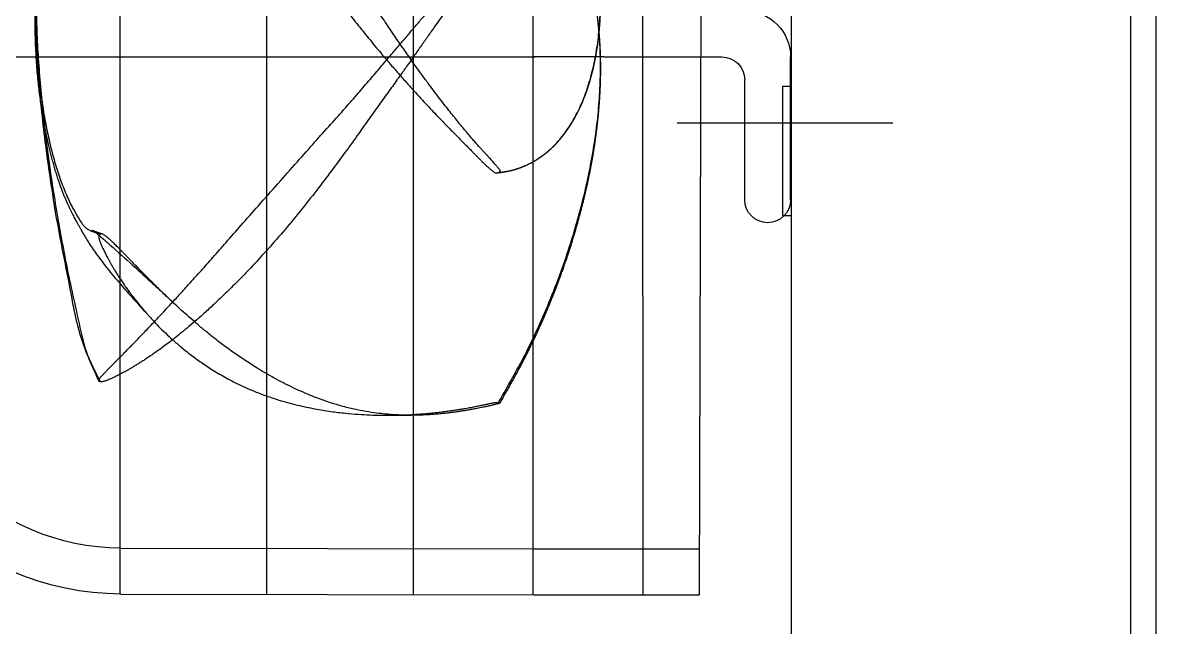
# Model space of a CAD drawing. Header units: millimetres. Extents: x 8981 to 59433, y 5244 to 14154.
# Drawn here: x 10586.3 to 10850.1, y 11207 to 11347.6 of the extents above; entities that cross this region are included whole.
import ezdxf

# ---------------------------------------------------------------- set-up
doc = ezdxf.new("R2010")
doc.units = ezdxf.units.MM
doc.linetypes.add('CENTERX2', pattern=[101.60000000000001, 63.5, -12.7, 12.7, -12.7])
doc.linetypes.add('DASHED', pattern=[19.049999999999997, 12.7, -6.35])
doc.layers.add('1实线层', color=7, linetype='Continuous', lineweight=30)
for name, color, linetype in [('1轮廓实线层', 7, 'Continuous'), ('2虚线层', 6, 'DASHED'), ('3中心线层', 1, 'CENTERX2'), ('6细线层', 4, 'Continuous')]:
    doc.layers.add(name, color=color, linetype=linetype)

# ---------------------------------------------------------------- blocks, each defined once
blk = doc.blocks.new('G$C3F6FD845')
at = {"layer": '1轮廓实线层'}
for p, q in [((-260, -10), (-260, -1090)), ((-262, -535), (-262, -565)), ((-260, -535), (-262, -535)), ((-262, -565), (-260, -565))]:
    blk.add_line(p, q, dxfattribs=at)
blk = doc.blocks.new('G$CE91B29D6')
at = {"layer": '3中心线层'}
blk.add_line((5.858809949767419, -152), (-44.29708689915878, -152), dxfattribs=at)
at = {"layer": '6细线层'}
for p, q in [((0.6885613155745887, -261.7234879888128), (-0.6823628480351545, 259.3674384866608)), ((13.80788039315576, -261.7234879888128), (13.95449735123748, 259.3674384866608)), ((67.24030902322465, -261.6804127470823), (67.31362654727036, 259.3674384866608)), ((101.3815373907992, -261.6280124246841), (101.3815373907992, 259.3674384866608)), ((135.5347477411115, -261.5752628272166), (135.5347477411115, 259.3674384866608)), ((39.39882621534252, -261.7231441526674), (39.39882621534252, -114.4315851496067)), ((-20.50810062799519, -169.8785343908239), (-20.50810062799519, -136.6553800890688)), ((22.95073857616717, -136.6553800890688), (-4.49878327649003, -136.6553800890688)), ((22.95073857616717, -136.6553800890688), (39.39882621534252, -136.6553522505565)), ((188.8165867206835, -136.6458721400704), (38.96005592767233, -136.6553800891852)), ((-9.835222394279299, -169.8785336524015), (-9.835222394279299, -141.9918192066252)), ((47.74919990629041, -163.6233142339624), (47.47036063477481, -163.5455344319344)), ((73.48421085339123, -220.0029863553355), (67.7645602775001, -220.0029863553355)), ((39.17480114094997, -251.0505971835228), (0.6604822929211878, -251.0505971835228)), ((135.3107226667189, -250.9030467428965), (39.17480114094997, -251.0505971835228)), ((39.17480114094997, -261.7234879888128), (0.6885613155745887, -261.7234879888128)), ((135.3288898606979, -261.5759096649708), (39.17480114094997, -261.7234879888128))]:
    blk.add_line(p, q, dxfattribs=at)
for centre, radius, start, end in [((-9.835222394279299, -136.6553800890688), 10.67287823444707, 90, 180), ((-4.49878327649003, -141.9918192066252), 5.336439117406222, 90, 180), ((-15.17166151113724, -169.8785344532225), 5.336439117253125, 180, 0), ((135.0978700489932, -197.2193058662815), 53.68416721930296, 270.229079471552, 359.6591882965461), ((135.0708102871859, -197.1541899279691), 64.4222366806282, 270.2295311472289, 359.6580088677838)]:
    blk.add_arc(centre, radius, start, end, dxfattribs=at)
for points in [[(38.59438612211579, -160.5509996005567), (38.51323431816036, -160.5002997478005), (38.43377407912249, -160.4502156273229), (38.35226049732501, -160.3983609864954), (38.26717723246747, -160.3437084541656), (38.17856493678028, -160.2862064565998), (38.08723163597369, -160.2263070982881), (37.99381373070264, -160.1643680708949), (37.89854581832969, -160.1004929144401), (37.80163286153311, -160.0347705635941), (37.70329062260771, -159.967302470468), (37.60374088019216, -159.8982000536053), (37.50320859432304, -159.8275833107764), (37.40192014530385, -159.7555800483096), (37.30010219097221, -159.6823254539631), (37.1979526317873, -159.6079411462415), (37.09550718676383, -159.5324352385942), (36.99274687461639, -159.4557759155286), (36.88965451896274, -159.3779318907764), (36.78621439535254, -159.2988721877337), (36.6824119369694, -159.2185659515671), (36.57823367875153, -159.1369824246503), (36.47366939384574, -159.0540925236419), (36.36871135227466, -158.9698683193419), (36.26335271068001, -158.884281848208), (36.15758740428919, -158.7973050299333), (36.05141006682152, -158.7089096130803), (35.94481596995229, -158.6190671277), (35.83780097767794, -158.5277488465654), (35.73036150813186, -158.4349257512949), (35.62249453730965, -158.3405685379403), (35.51419715110296, -158.244647213025), (35.40546043768609, -158.1471255682409), (35.29626646723682, -158.0479581534164), (35.18661588795567, -157.9471151722828), (35.0765095194065, -157.8445662010927), (35.02128566607917, -157.7926422375022), (34.96594809826547, -157.740279926802), (34.91049715217287, -157.6874754558085), (34.85491098083639, -157.6342036329443), (34.79912393625909, -157.5803962850478), (34.74306480392897, -157.5259781155037), (34.6866638939091, -157.4708734289743), (34.62985118750566, -157.4150042982074), (34.57255781062031, -157.3582919494947), (34.51471560534173, -157.3006563038798), (34.45625617999667, -157.2420149669051), (34.39711239740336, -157.1822846458526), (34.3372179436692, -157.1213806528831), (34.27650686718607, -157.0592163655674), (34.21491384685123, -156.9957034027902), (34.15237304840321, -156.9307503411546), (34.08880096945995, -156.8642445532605), (34.02410230219448, -156.7960575732868), (33.95818261236036, -156.7260579485446), (33.89094865966672, -156.6541113842977), (33.82230865016663, -156.5800808167551), (33.75223573941821, -156.5038955338532), (33.68085834749127, -156.4256534063024), (33.60832651510918, -156.3454796591541), (33.53478904806161, -156.2635024704505), (33.46039350882256, -156.1798531893874), (33.38528615135783, -156.0946664843941), (33.30961186524564, -156.0080804734025), (33.2335141244539, -155.9202368364204), (33.15713494077409, -155.8312809111085), (33.08060921814376, -155.7413551500067), (33.00399692628616, -155.6505181510001), (32.92730589389885, -155.5587681737961), (32.85054288797164, -155.466102315695), (32.77371468946421, -155.3725177744636), (32.69682809610003, -155.2780118501978), (32.61988991770977, -155.1825819462538), (32.5429069771626, -155.0862255712273), (32.46588610570961, -154.988940338837), (32.38883414391512, -154.8907239692053), (32.31175794072533, -154.7915742887417), (32.2346643469491, -154.6914892309578), (32.15756021712059, -154.5904668354196), (32.08045240391129, -154.4885052479804), (32.00334775813008, -154.3856027196161), (31.92625312406653, -154.2817576056113), (31.84917533855969, -154.1769683642779), (31.77212122541005, -154.0712335550925), (31.69509759444827, -153.9645518374164), (31.61811123874122, -153.8569219682831), (31.54116892714137, -153.7483428003034), (31.46427740894342, -153.6388132789871), (31.38744340084577, -153.5283324411139), (31.31067358043128, -153.4168993917992), (31.23397414099509, -153.3045123661868), (31.157351849527, -153.1911698296899), (31.08081380084241, -153.0768707251409), (31.00436704691583, -152.9616140326252), (30.92801859408701, -152.8453987734392), (30.85177540585482, -152.7282240118366), (30.77564440846527, -152.6100888591027), (30.69963248718614, -152.4909924759995), (30.62374649375761, -152.3709340761416), (30.54799324080432, -152.2499129290227), (30.47237951114857, -152.1279283635085), (30.3969120550164, -152.0049797699321), (30.32159759190017, -151.881066604401), (30.24644281148994, -151.7561883910093), (30.17145437553609, -151.6303447246319), (30.09663892064327, -151.5035352739505), (30.02200305547649, -151.3757597842487), (29.94755336355502, -151.2470180798555), (29.87329640418375, -151.1173100667074), (29.79923871338451, -150.9866357343271), (29.7253868011021, -150.8549951593159), (29.6517471558609, -150.7223885061685), (29.5783262419709, -150.5888160301838), (29.50513050232166, -150.4542780792108), (29.43216635372573, -150.3187750960933), (29.35944019250655, -150.1823076199507), (29.28695839077318, -150.0448762885062), (29.2147272973516, -149.9064818430925), (29.14275356002236, -149.7671259271447), (29.07104408361101, -149.6268114052946), (28.99960566211575, -149.4855412200559), (28.92844504669392, -149.3433184374589), (28.85756895218128, -149.2001462453045), (28.78698416605675, -149.0560281960061), (28.71669527601534, -148.910963491071), (28.64670059729451, -148.7649382144446), (28.57699786584908, -148.6179366672877), (28.50758498340929, -148.4699428948807), (28.43846002679402, -148.3209406868555), (28.36962124697948, -148.1709135768469), (28.30106707282448, -148.0198448429583), (28.23279611200178, -147.867717508343), (28.16480715472335, -147.714514341671), (28.09709917746568, -147.5602178586414), (28.02967134483242, -147.4048103227979), (27.96252301141703, -147.2482737478567), (27.89565372739071, -147.0905898991041), (27.82906323943371, -146.9317402964225), (27.76275149725461, -146.7717062174343), (27.696718652659, -146.6104686999461), (27.63096506513739, -146.4480085466057), (27.56549130559051, -146.2843063286273), (27.50029816005463, -146.1193423910299), (27.43538662504488, -145.9530968629988), (27.37075721837664, -145.7855484103784), (27.30640972677702, -145.6166734875878), (27.24234412137503, -145.4464481410105), (27.17856061916882, -145.2748481385643), (27.11505968768233, -145.1018489621347), (27.05184204775924, -144.9274258018704), (26.98890867635691, -144.7515535480343), (26.9262608084091, -144.5742067856481), (26.86389993961984, -144.3953597885557), (26.80182783205146, -144.2149865136016), (26.74004651784981, -144.0330605964409), (26.67855829831296, -143.8495553476969), (26.61736575506711, -143.6644437491195), (26.55647174820388, -143.4776984513737), (26.49587942559356, -143.2892917717109), (26.43559222102249, -143.0991956939688), (26.3756138653689, -142.907381867175), (26.31594838660294, -142.7138216071762), (26.25660011537457, -142.5184858980356), (26.19757368967021, -142.3213453945937), (26.13887405853802, -142.1223704261938), (26.08050648767585, -141.9215310022701), (26.02247658085162, -141.7187967301579), (25.96479151576841, -141.5141389099881), (25.90746027968908, -141.307531918399), (25.85049226965839, -141.0989501489094), (25.79389722265387, -140.8883678230923), (25.73768523421222, -140.6757589929039), (25.68186675470406, -140.461097542895), (25.62644428193653, -140.2443243640009), (25.57132493604058, -140.0249935438624), (25.51636032100851, -139.8024006524356), (25.46141061831349, -139.5758254651446), (25.40634609658355, -139.3445360675687), (25.35104762569154, -139.1077887261054), (25.29541054453784, -138.8648421303369), (25.23945224277759, -138.6154401693493), (25.18332803800786, -138.3599357501371), (25.12719678312624, -138.0987266449956), (25.07121187999928, -137.8322186795995), (25.01552087340588, -137.5608258678112), (24.96026507478291, -137.2849705168046), (24.90557852938855, -137.0050821201876), (24.85158627100373, -136.7215931464452), (24.79840579994107, -136.4349430428119), (24.74614728048527, -136.1455795078073), (24.69491135507906, -135.8539468183881), (24.64475079432214, -135.5602571426425), (24.59567806303585, -135.2645017023897), (24.54770444139922, -134.9666633469751), (24.50084153927946, -134.6667250614846), (24.45510130181992, -134.3646699825767), (24.41049600385213, -134.0604814052349), (24.36703825175846, -133.7541427811375), (24.32474097602153, -133.4456377106253), (24.28361742936158, -133.1349499259377), (24.24368117928589, -132.822063268628), (24.20494610063815, -132.5069616521941), (24.16742671646261, -132.1896299289074), (24.1311387093001, -131.8700560292928), (24.09609811652535, -131.548228459782), (24.06232119716788, -131.2241357524181), (24.02982442911798, -130.8977664988488), (23.99862451844001, -130.5691093767527), (23.96873839657837, -130.238153173239), (23.94018322222018, -129.9048868023092), (23.91297638315791, -129.5692993164994), (23.88713549163276, -129.2313799122348), (23.86267838433469, -128.8911179275019), (23.83962312053973, -128.5485028309049), (23.81798797745341, -128.2035242028069), (23.79779144927943, -127.8561717057601), (23.77905224349433, -127.5064350516768), (23.76178917933339, -127.1543046131264), (23.74602101083929, -126.7997718421975), (23.73176667925054, -126.4428284841124), (23.71904536701823, -126.0834665999282), (23.7078764912867, -125.7216786048375), (23.69827970296228, -125.3574573080987), (23.69027488112533, -124.9907959483098), (23.68388212464833, -124.6216882285662), (23.67912174753928, -124.2501283524325), (23.67601426869714, -123.8761110597989), (23.67458040446127, -123.4996316626202), (23.67484105743551, -123.1206860817038), (23.67681730158711, -122.7392708886182), (23.68053037479604, -122.3553833509795), (23.68600161738777, -121.9690199979814), (23.6932523864516, -121.5801700945012), (23.70230428587729, -121.1888205393916), (23.71317924738014, -120.7949583590962), (23.72589953050101, -120.398570691701), (23.74048772819424, -119.9996447815793), (23.75696676962161, -119.5981679856777), (23.77535991456443, -119.1941277887672), (23.79569075062955, -118.7875118295196), (23.81798318486744, -118.3783079338027), (23.84226142514581, -117.9665041550761), (23.86854996524835, -117.5520888235187), (23.89687355414117, -117.1350506048184), (23.92725710097784, -116.7153791425517), (23.95972581107253, -116.2930556463543), (23.99433430835688, -115.867707090918), (24.03117009990001, -115.4386653451947), (24.07033409729684, -115.0052504164632), (24.11194020316088, -114.5667789442232), (24.15611551322127, -114.1225647458341), (24.20300055753523, -113.6719193928875), (24.25274955473924, -113.214152844972), (24.30553018666888, -112.7485785302706), (24.36147970046932, -112.2748798753601), (24.42066232759589, -111.7933817531448), (24.48312821231866, -111.3044786794344), (24.54892061363989, -110.80856277165), (24.61807888180101, -110.3059864073293), (24.69063658073628, -109.7970911429729), (24.76662057072008, -109.2822194257751), (24.84605105120772, -108.761714048218), (24.92894160926426, -108.2359177721664), (25.01529922328973, -107.7051731850952), (25.10512421831572, -107.1698228236055), (25.19841013189489, -106.6302095553838), (25.29514348965222, -106.086677179439), (25.39530348118478, -105.5395711929305), (25.49890658997083, -104.9890234592604), (25.60601256873542, -104.4350178309251), (25.71666057959283, -103.8776822622167), (25.83089082960123, -103.3171494147973), (25.94874480266208, -102.753556511132), (26.07026545230383, -102.1870452819858), (26.19549733579242, -101.6177620271919), (26.32448665976608, -101.0458578558173), (26.45728122994387, -100.471489199088), (26.59393024623478, -99.89481869409792), (26.73448380354876, -99.31601179158315), (26.87900007322514, -98.73511440656148), (27.02755138270641, -98.15203927678522), (27.18021413862789, -97.56669205089565), (27.33706855766559, -96.9789765693713), (27.49819913312876, -96.38879406056367), (27.66369496651077, -95.79604277689941), (27.83364989601159, -95.2006181627512), (28.00816236149603, -94.60241362429224), (28.18733492206866, -94.00132198235951), (28.37127227608198, -93.39724116772413), (28.56006397485817, -92.79012706386857), (28.75378656845623, -92.17998335137963), (28.95251712195659, -91.5668185063405), (29.15633464038456, -90.95064235350583), (29.36532111179167, -90.33146383904386), (29.57956246465528, -89.70928902132437), (29.79914277598346, -89.08413807780016), (30.02414692651564, -88.45603680727072), (30.25471961956555, -87.8248561254004), (30.4910155468815, -87.1904402517248), (30.73319385472769, -86.55259189824574), (30.98141823794776, -85.91111253760755), (31.23585625451142, -85.2658117871033), (31.4966793925696, -84.61650710285176), (31.76406280595893, -83.96302425430622), (32.03818512514317, -83.30519758083392), (32.31922724742526, -82.64287260710262), (32.60736522816205, -81.97592210629955), (32.90269526738757, -81.30442115676124), (33.20525698822075, -80.6285840437049), (33.51508569151247, -79.94862850068603), (33.83221401080573, -79.26477069885004), (34.15667215541089, -78.57722469430882), (34.48848864242518, -77.8862008912256), (34.82769063294018, -77.19190543191507), (35.17430386219257, -76.49454042012803), (35.52834758341396, -75.79430520406459), (35.88982899665916, -75.09138999506831), (36.25875276506031, -74.38597701268736), (36.63512184090996, -73.67824350076262), (37.01893779721195, -72.96836124977563), (37.41020120486701, -72.25649600545876), (37.8089122315132, -71.54280648764689), (38.2150701702767, -70.82744418887887), (38.62863748792643, -70.1105619041482), (39.04950211934829, -69.39234920183662), (39.47753737021321, -68.6729991271859), (39.91264788612807, -67.95263955090195), (40.35472290303642, -67.23141499829944), (40.80363786213184, -66.50948416092433), (41.25925842851484, -65.78701340395492), (41.72149514027024, -65.06413767475169), (42.19044641397977, -64.34093666460831), (42.6662562824049, -63.61749815230723), (43.14907618325287, -62.89390003285371), (43.63906300339931, -62.17021388444118), (44.13637765210206, -61.44650739245117), (44.64118374131704, -60.7228461347986), (45.1535484901824, -59.9993357002968), (45.67291989728892, -59.27593707770575), (46.19853829305703, -58.55227162048686), (46.72962960686618, -57.82793352997396), (47.26540276493961, -57.10250234149862), (47.80505085449749, -56.37554221460596), (48.28864185597831, -55.72594211460091)], [(38.61067401889795, -160.5597787917359), (36.75359419539654, -159.2651861232007), (33.91659033197993, -156.648270339705), (31.45858610227788, -153.5656310211634), (29.3555825677895, -150.0668092783308), (27.59457861997271, -146.1991624227958), (26.16857535943473, -142.0009886826156), (25.06957127146507, -137.502463834011), (24.29756746247494, -132.7348605168518), (23.85256416715765, -127.7227423837176), (23.7375604444378, -122.4900492072338), (23.95855776771987, -117.0583856613375), (24.51755380716259, -111.4479505707277), (25.42055182337845, -105.6769226290053), (26.67154893551105, -99.77850610064343), (28.26954680860126, -93.89186734159011), (30.21554422184909, -88.07085125346202), (32.50254297435367, -82.34315057191998), (35.11654144518161, -76.72753828135319), (38.04354035846973, -71.24199601565488), (41.26354044202799, -65.89402629307006), (44.75354020383293, -60.67985859431792), (48.24462258249605, -55.90291836217511)], [(142.6397972907134, -68.05054492887575), (143.9456025314712, -71.20078891993035), (145.5475111416736, -75.25228840205818), (147.0159078854331, -79.27595070912503), (148.3606244334214, -83.26438542676624), (149.5781935974219, -87.20703562826384), (150.6656710886591, -91.09950539364945), (151.6248850328111, -94.93950950633734), (152.4577767829605, -98.71238105173688), (153.1680967406564, -102.4095088921022), (153.7626156396427, -106.0277009643614), (154.2499683573105, -109.5617243341403), (154.6369583363839, -113.0055063308682), (154.9310353127503, -116.3475073950831), (155.1425763600701, -119.5528923375532), (155.2814712197714, -122.6214141284581), (155.3554159932964, -125.5416499896673), (155.3722803238043, -128.2914589849534), (155.3407264965781, -130.9020551946014), (155.2677822792166, -133.3844426728319), (155.1593415466332, -135.7456663418561), (155.0195204149195, -137.9964738405542), (154.85139262762, -140.1487822397612), (154.6578632387527, -142.2121984217083), (154.4415908920773, -144.1943406644277), (154.2047176853948, -146.1018986013951), (153.9497531390944, -147.9352215956897), (153.6799401314192, -149.6894879682222), (153.3984441169732, -151.3606191899162), (153.1073539973431, -152.9509505182505), (152.8076849541822, -154.4674578279955), (152.4999595609688, -155.9177189361071), (152.1845760549613, -157.3082386160968), (151.8619212721669, -158.6441244707676), (151.5322312106573, -159.9297168696066), (151.1953848264375, -161.169661398977), (150.8512213872009, -162.3678066325374), (150.5011325338119, -163.5219795843586), (150.1472638462865, -164.6279620049754), (149.7915067681306, -165.6830917887855), (149.4357131784045, -166.6865842822008), (149.0823032147446, -167.6377041535452), (148.7357695027449, -168.530740009388), (148.4024076209598, -169.356302499189), (148.0834647975125, -170.1161569202086), (147.7739489096411, -170.8245547012193), (147.4667192789921, -171.4993005488068), (147.1521067711719, -172.1618872145191), (146.8360953386136, -172.8000932038995), (146.5337765858703, -173.3872475672979), (146.2539210933455, -173.9144357861951), (145.9949773595863, -174.3913631419418), (145.7562504288935, -174.8239489174448), (145.5367924803131, -175.2171485495055), (145.3357130614304, -175.5748214673949), (145.1520467399814, -175.9002678331453), (144.9879930391171, -176.1906965636881), (144.8412763522201, -176.450864132843), (144.6851854509869, -176.7281678727595), (144.4857239703842, -177.0802837652154), (144.2232358464234, -177.5367217015009), (143.8721745721259, -178.1339339205297), (143.4004920263969, -178.9117710801074), (142.6720381871992, -180.0608818331966), (140.8191016744086, -182.7581818831386), (134.616256784574, -190.4703937621089), (131.7300076781967, -193.6867619787809), (130.194787143656, -195.3697843332775), (129.241779085175, -196.4222557548201), (128.9529646336296, -196.7447504349984)], [(142.5851245633521, -68.07021956110839), (144.7475129327931, -73.38497689180076), (146.8605107049652, -79.103976234328), (148.7245073606455, -84.767975651077), (150.3395045790085, -90.3809745835606), (151.7025022850567, -95.94697448518127), (152.8214996316665, -101.4739737705095), (153.7024970966586, -106.9679738301784), (154.3574948067971, -112.4369729657192), (154.7974924956643, -117.8669726250228), (155.0354902445533, -123.1849724391941), (155.0844883536183, -128.3789721826324), (154.953486583122, -133.4429720020853), (154.6534849190348, -138.3709712389391), (154.1944833136358, -143.1519708652049), (153.5814816764751, -147.7749710547505), (152.8214805786693, -152.2249702994013), (151.9194792014741, -156.4849700256018), (150.8774782977262, -160.5339694648283), (149.692477053889, -164.3459698717343), (148.3664766828724, -167.8899687031517), (146.8934756479421, -171.1269692080095), (146.0751253263288, -172.6228171926923), (145.2684749615573, -174.0129691828042), (144.444330889658, -175.3508695033379), (143.968057307341, -175.9428439474432), (143.3984746801862, -176.4599689830793), (142.7008364823841, -176.8953052030411), (141.9614922161409, -177.2331650758861)], [(47.46978947326625, -217.0569142322056), (43.71760123215699, -210.4539763233624), (40.00459712829525, -203.3189739144873), (36.75359419539654, -196.2479723228607), (33.91659033197993, -189.2669705199078), (31.45858610227788, -182.397969221347), (29.3555825677895, -175.6539674294181), (27.59457861997271, -169.0469667693833), (26.16857535943473, -162.5819658724358), (25.06957127146507, -156.2609652562533), (24.29756746247494, -150.083964706515), (23.85256416715765, -144.0439644893631), (23.7375604444378, -138.132964344346), (23.95855776771987, -132.3379650864517), (24.51755380716259, -126.6449660978978), (25.42055182337845, -121.032966468716), (26.67154893551105, -115.4749672629405), (28.26954680860126, -109.891969371005), (30.21554422184909, -104.2549700068776), (30.99584896110082, -102.2221727991709)], [(24.03001226291144, -130.8998024251778), (24.03108784083361, -130.8872385112336), (24.05174597624773, -130.6496205454459), (24.07284627195531, -130.4137535474729), (24.0943631100663, -130.1797813237645), (24.11626951761627, -129.9478471607435), (24.13853719916278, -129.7180938445963), (24.16113657310689, -129.490663682227), (24.18403680801475, -129.2656985225622), (24.20720585800791, -129.0433397779707), (24.23061051119203, -128.8237284464994), (24.25421642690981, -128.6070051337592), (24.27798818323845, -128.3933100760914), (24.30189058456654, -128.1827721663285), (24.32590480513954, -127.9753723754548), (24.35002498600716, -127.7709863990312), (24.37424681235188, -127.5694883046672), (24.3985672136032, -127.3707528045634), (24.4229843289786, -127.1746552340919), (24.44749746929938, -126.9810715297936), (24.47210708905095, -126.7898782100528), (24.49681476403111, -126.6009523789398), (24.52162316620434, -126.4141737660393), (24.54653272491032, -126.229448599508), (24.57154156446541, -126.0467061575036), (24.5966483446964, -125.8658766653389), (24.62185235034758, -125.6868904759176), (24.64715348363006, -125.5096780736931), (24.67255224652672, -125.3341700761812), (24.69804972961629, -125.1602972378023), (24.72364759996617, -124.987990452908), (24.74934808995658, -124.8171807588078), (24.77515398144806, -124.6477993407752), (24.80106860205615, -124.4797775343759), (24.82709580838764, -124.3130468307063), (24.85323997765863, -124.1475388797699), (24.87950600117529, -123.9831854953663), (24.90589927036399, -123.8199186584679), (24.93242567118341, -123.6576705221087), (24.9590915757426, -123.4963734151097), (24.98590383578176, -123.3359598458046), (25.01286977242762, -123.1763625072781), (25.03999717246825, -123.0175142798107), (25.06729355353946, -122.8593524454627), (25.0947598870107, -122.7018542261794), (25.12239438008601, -122.5450133964187), (25.1501953871184, -122.388823186513), (25.17816130437041, -122.233276851126), (25.20629057746464, -122.0783676708816), (25.23458169113928, -121.9240889531793), (25.26303317669863, -121.7704340339405), (25.29164360735649, -121.6173962784233), (25.32041159451092, -121.4649690819206), (25.3493357933321, -121.3131458711578), (25.3784148981058, -121.1619201051071), (25.4076476208129, -121.0112852838356), (25.43703238938087, -120.8612341701519), (25.46656738866204, -120.7117583841318), (25.49625083983028, -120.5628495501587), (25.52608099851841, -120.4144994342932), (25.55605616226876, -120.2666998899076), (25.58617470964873, -120.1194426940056), (25.61643500711853, -119.9727199657355), (25.64683548353696, -119.8265238120221), (25.67737461153501, -119.6808464201167), (25.70805090751583, -119.5356800407171), (25.73886292047882, -119.3910170575837), (25.7698092972123, -119.2468496569199), (25.8008888465547, -119.1031695386628), (25.83210025999779, -118.9599692031043), (25.86344223834658, -118.8172413758002), (25.8949135122084, -118.6749788864981), (25.92651285130614, -118.5331746335141), (25.95823911849493, -118.3918213361176), (25.99009116079742, -118.2509120141622), (26.022067876459, -118.1104396937881), (26.05416820284063, -117.9703974501463), (26.08639111641878, -117.830778411706), (26.11873562533492, -117.6915757840034), (26.15120077405209, -117.5527828341583), (26.18378564149225, -117.4143928744597), (26.21648935314352, -117.276399241644), (26.24931104939515, -117.1387953952653), (26.28224990416402, -117.0015748596052), (26.31530513607049, -116.8647311632521), (26.34847599633122, -116.7282578836894), (26.38176177620971, -116.5921486268053), (26.41516177162612, -116.4563971582102), (26.4486753213414, -116.3209972468903), (26.48230179950679, -116.1859426989686), (26.51604061193848, -116.051227364107), (26.54989119891161, -115.916845124797), (26.58385301839644, -115.7827899556141), (26.61792556468481, -115.64905586245), (26.6521083581456, -115.5156368977623), (26.6864010318377, -115.3825272266986), (26.72080344513142, -115.2497218525968), (26.75531499546105, -115.1172181098955), (26.78993440225804, -114.9850159671623), (26.82466036260212, -114.8531155127566), (26.85949157636696, -114.7215168239782), (26.89442675367081, -114.5902199666016), (26.92946460928852, -114.4592249942943), (26.96460386637682, -114.3285319494316), (26.99984325274909, -114.1981408615829), (27.03518150553191, -114.068051748327), (27.07061736650849, -113.9382646152517), (27.10614958584392, -113.808779455605), (27.14177691742861, -113.6795962511096), (27.17749812632883, -113.550714971032), (27.21331197947347, -113.4221355733462), (27.24921725217337, -113.2938580045011), (27.2852127271899, -113.1658821996534), (27.32129719007844, -113.0382080829004), (27.35746943663889, -112.9108355677454), (27.39372826546514, -112.7837645568652), (27.43007248260164, -112.6569949430414), (27.46650089874947, -112.5305266089272), (27.50301233206028, -112.4043594272807), (27.53960560441101, -112.2784932614304), (27.57627954512918, -112.1529279655078), (27.61303298633629, -112.0276633843314), (27.64986476946706, -111.9026993539883), (27.68677373781884, -111.7780357013689), (27.7237587430709, -111.6536722448654), (27.76081863969648, -111.5296087941388), (27.79795228961939, -111.4058451503515), (27.83515855942005, -111.2823811057024), (27.87243631940419, -111.1592164436588), (27.90978444825942, -111.0363509388408), (27.94720182932997, -110.9137843569042), (27.98468734968537, -110.7915164537262), (28.02223990384573, -110.6695469761034), (28.0598583928504, -110.5478756598895), (28.09754172146404, -110.4265022310428), (28.1352888028332, -110.3054264041129), (28.17309855476105, -110.1846478816587), (28.21096990250135, -110.0641663534334), (28.24890177689576, -109.9439814960351), (28.2868930845716, -109.8240930138854), (28.32494254775429, -109.7045007160632), (28.36304883558387, -109.5852043743944), (28.40121062465096, -109.4662037621019), (28.43942659713412, -109.347498656367), (28.47769544079983, -109.2290888389107), (28.51601585179651, -109.1109740949469), (28.55438652999783, -108.9931542135309), (28.5928061845907, -108.8756289879093), (28.631273527556, -108.7583982147044), (28.66978727925652, -108.6414616941474), (28.7083461665743, -108.5248192307772), (28.74694892104799, -108.4084706321592), (28.78559428073549, -108.2924157103989), (28.82428099207664, -108.1766542808618), (28.86300780523652, -108.0611861632206), (28.90177347783083, -107.9460111814551), (28.94057677213186, -107.8311291633872), (28.97941645879382, -107.7165399407968), (29.01829046748662, -107.6022458325606), (29.05719333414072, -107.4882590692723), (29.09611871458674, -107.3745943100657), (29.13506020039404, -107.2612662196625), (29.17401132166469, -107.1482894688379), (29.21296554610217, -107.0356787352357), (29.25191628553057, -106.9234487031354), (29.29085688658142, -106.8116140646162), (29.3297806400069, -106.7001895199064), (29.36868077881718, -106.5891897776164), (29.40755047641778, -106.478629555204), (29.44638285219753, -106.3685235797893), (29.4851709659406, -106.2588865883881), (29.52390782620841, -106.1497333282605), (29.56258638475174, -106.041078557726), (29.60119954023594, -105.9329370462801), (29.639740138241, -105.8253235748271), (29.67820097312415, -105.7182529367274), (29.71657478708858, -105.6117399374489), (29.75485427390868, -105.5057993952651), (29.79303207520479, -105.4004461416043), (29.83110078696245, -105.2956950208172), (29.86905295487577, -105.1915608915733), (29.90688107900405, -105.0880586255807), (29.9445776137718, -104.9852031090995), (29.98213496890003, -104.883009242476), (30.01954550847495, -104.7814919401426), (30.05680155467326, -104.6806661315495), (30.09389538683081, -104.5805467603495), (30.13081924423659, -104.4811487853294), (30.16756532333875, -104.3824871802935), (30.20412575539285, -104.2845770079875), (30.24048777476037, -104.1874463019194), (30.27662820920432, -104.0911505648401), (30.31252240568483, -103.995748726069), (30.34814553141678, -103.9012996908277), (30.38347257386977, -103.8078623384936), (30.41847835287535, -103.7154955188744), (30.45313752528364, -103.6242580489488), (30.48742459427649, -103.534208707395), (30.52131391961211, -103.4454062294681), (30.55478312999094, -103.3579004177591), (30.58782385282302, -103.2717042880831), (30.62043130762959, -103.1868215467548), (30.65260076608592, -103.1032558758743), (30.68432757251048, -103.0210108802421), (30.71560717273587, -102.940090015647), (30.74643515508706, -102.8604964836268), (30.776807309986, -102.7822330784984), (30.80671972494656, -102.7053019478917), (30.83616893824274, -102.6297042046208), (30.86514684829945, -102.5554529563524), (30.89352768931622, -102.4828620332992), (30.94752710770899, -102.345098267193), (30.9949655234077, -102.2244491273304), (30.99586232837373, -102.222170728026)], [(140.475571506583, -212.0728134870296), (140.4588622412839, -211.9151802572887), (140.4357077003651, -211.8260291740298), (140.4072232320168, -211.7288371257018), (140.3581169442468, -211.6227265734924), (140.2869335617133, -211.5072964210995), (140.1981262750187, -211.381856298307), (140.0937200439357, -211.2454175348394), (139.9727096305423, -211.0969601637917), (139.8344363178321, -210.9354005840141), (139.6788654401162, -210.7595179377822), (139.506134964452, -210.5678813788109), (139.3147754556694, -210.3589214876993), (139.102781155073, -210.1308963584015), (138.8679872219645, -209.8818698575487), (138.6080754193672, -209.609681137139), (138.32059253838, -209.3119124150835), (138.0029017123588, -208.9858461710392), (137.6520285736033, -208.6284353751689), (137.2647964581111, -208.2362483009929), (136.8378872106978, -207.8053893726319), (136.3676696726316, -207.3314192199614), (135.8495877123632, -206.8093385833781), (135.27847765565, -206.2334827135783), (134.6486242580422, -205.5974028159399), (133.953606036418, -204.8937525945948), (133.1863088960954, -204.1141389574623), (132.3389161889636, -203.2489429434063), (131.4028457439699, -202.2870950319339), (130.3680847062924, -201.2158813262358), (129.2227901657307, -200.0207103803987), (127.9535085614034, -198.6847444394371), (126.5448129055285, -197.1885144721018), (124.9787903362148, -195.5094977230765), (123.2348210494229, -193.621558626648), (121.2889554108688, -191.4943272226956), (119.1132966912546, -189.0924665055936), (116.6751840998613, -186.3747563494835), (113.9356169178345, -183.2931298407493), (110.8436136543014, -179.7920468874509), (107.3368091414877, -175.8086630736943), (103.335925609731, -171.2668055688264), (98.79349905338222, -166.1396839887602), (94.24826530266637, -161.0333346246043), (90.16900428842837, -156.4481999127893), (86.46457067124629, -152.2986564937746), (83.09727557089263, -148.5314777065068), (80.07758917652154, -145.0732962125912), (77.3593020429098, -141.8928132046713), (74.87331966675902, -138.9784062897088), (72.58806686095977, -136.3077573712217), (70.48960530005479, -133.8545979009941), (68.56357496224427, -131.5969224885339), (66.79496335882777, -129.5165297155036), (65.16993930928493, -127.5975620760582), (63.67559601266021, -125.8262045866577), (62.29918141562575, -124.1907689803047), (61.02944658130491, -122.6806356733432), (59.85665956504727, -121.2859919961775), (58.77256096612746, -119.9976424057968), (57.77171103276396, -118.8060182814952), (56.84946415938521, -117.7022120574256), (56.00085439339364, -116.6785318125039), (55.22081563428128, -115.7282745747361), (54.50433826625431, -114.8455434140051), (53.84657084375704, -114.0251023001038), (53.24209074016744, -113.2627316922881), (52.68372372716749, -112.5557694793679), (52.1653696027779, -111.9014388585929), (51.68232440754855, -111.2967847640393), (51.23105273854071, -110.7389480246929), (50.80886534314686, -110.2251629198436), (50.41352996781552, -109.7525741225109), (50.04313758939588, -109.3183014707174), (49.69603259202177, -108.9195227315649), (49.37073858819986, -108.5535050644539), (49.06596006166274, -108.2176870502299), (48.78037516951645, -107.90950605541), (48.51301552161658, -107.6272442445625), (48.19619815882379, -107.4282484560972), (47.82829790182495, -107.3855897967005), (47.47036063477481, -107.4984630898107)], [(47.18591298714364, -108.3438654340571), (47.390227842071, -108.6766546283616), (47.61721995744938, -109.033454358927), (47.86681308403695, -109.4170820208965), (48.14118510384196, -109.8294986785622), (48.44263171304101, -110.2728160828119), (48.77353115186179, -110.7493155765114), (49.13628899298692, -111.2614715651143), (49.53325655210847, -111.8119806447066), (49.96661668449724, -112.4037995876279), (50.43829590261066, -113.0402842580806), (50.94987748090261, -113.725406284444), (51.50258797586048, -114.4641707038973), (52.09714019384319, -115.2629919283791), (52.73411871019835, -116.1286194422282), (53.416316234433, -117.0665564294904), (54.14739881541664, -118.0823635286652), (54.93160955321127, -119.181815506774), (55.77395181909287, -120.3708445564844), (56.68045591369355, -121.6554864303907), (57.65850034162486, -123.0419612991391), (58.71509268034333, -124.5377169481944), (59.85618872560644, -126.1516965922201), (61.08792792439544, -127.8937154676532), (62.41659279812211, -129.7745066585485), (63.84918269228274, -131.8053543294081), (65.3945561544233, -133.9975762974937), (67.06282744735563, -136.3629333432764), (68.8660593888917, -138.9132364830002), (70.33524899829263, -140.9801205560798)], [(47.18591298714364, -162.894897393533), (47.390227842071, -162.6374609335326), (47.61721995744938, -162.3606211239239), (47.86681308403695, -162.0620049604913), (48.14118510384196, -161.7398652690463), (48.44263171304101, -161.3922966922401), (48.77353115186179, -161.0172137710033), (49.13628899298692, -160.6123240262968), (49.53325655210847, -160.1750948107801), (49.96661668449724, -159.7027108903276), (50.43829590261066, -159.1919479829958), (50.94987748090261, -158.638977045659), (51.50258797586048, -158.0389945415081), (52.09714019384319, -157.3858670853078), (52.73411871019835, -156.6729511009762), (53.416316234433, -155.8943636382464), (54.14739881541664, -155.0438892126549), (54.93160955321127, -154.1148037882522), (55.77395181909287, -153.0998674314469), (56.68045591369355, -151.9913088680478), (57.65850034162486, -150.7806853521615), (58.71509268034333, -149.4578693372896), (59.85618872560644, -148.0106406649575), (61.08792792439544, -146.4250364953186), (62.41659279812211, -144.6850831521442), (63.84918269228274, -142.7728644591989), (65.3945561544233, -140.668712450657), (67.06282744735563, -138.3504731112625), (68.8660593888917, -135.7934517395915), (70.82057244509542, -132.970852437662), (72.94616787687028, -129.8521843949566), (75.24682790033603, -126.3911063604755), (77.70219568621451, -122.5233493767446), (80.32622370023364, -118.1979389094049), (83.18947618261063, -113.3797732160892), (85.55995885461653, -109.33026977384)], [(155.0056419427701, -115.468064066954), (155.0354902445533, -116.6085972199216), (155.0844883536183, -122.7655797431944), (154.953486583122, -129.0447850342607), (154.6534849190348, -135.4409073180286), (154.1944833136358, -141.9486531779403), (153.5814816764751, -148.5642914717318), (152.9678608485692, -154.0759819140658)], [(82.91194894343698, -125.8063882787246), (80.07758917652154, -129.3576198050287), (77.3593020429098, -132.7275772512658), (74.87331966675902, -135.7273100147722), (72.58806686095977, -138.4051278614206), (70.48960530005479, -140.8072345849359), (68.56357496224427, -142.9707449550042), (66.79496335882777, -144.925488240784), (65.16993930928493, -146.6963451476768), (63.67559601266021, -148.3041808758862), (62.29918141562575, -149.7662683817325), (61.02944658130491, -151.0976140167331), (59.85665956504727, -152.3114448408596), (58.77256096612746, -153.4195706907194), (57.77171103276396, -154.4333783462644), (56.84946415938521, -155.3630542847095), (56.00085439339364, -156.2172407798935), (55.22081563428128, -157.0033390367171), (54.50433826625431, -157.7277473732829), (53.84657084375704, -158.3960472870385), (53.24209074016744, -159.0127699448494), (52.68372372716749, -159.5810163423885), (52.1653696027779, -160.1038463783916), (51.68232440754855, -160.5843402252067), (51.23105273854071, -161.0253913014894), (50.80886534314686, -161.429721985478), (50.41352996781552, -161.8000390050001), (50.04313758939588, -162.1389911836013), (49.69603259202177, -162.449113763636), (49.37073858819986, -162.7328129197704), (49.06596006166274, -162.9923107189825), (48.78037516951645, -163.2297861044062), (48.51301552161658, -163.4467308693565)], [(155.3547167600327, -124.1948162198532), (155.3034579753139, -126.9109395149862), (154.9131847870731, -136.0156238062773), (154.1428594588497, -145.9373780720634), (153.8860438800612, -148.5516876641195)], [(46.93623645316893, -216.849580144044), (46.63271479301238, -216.323674094514), (46.33127290841276, -215.8004004291724), (46.03183216501111, -215.2792919345666), (45.73431631077165, -214.7599000642076), (45.43865137726152, -214.2417941021267), (45.14476557999933, -213.7245603619376), (44.85258922066623, -213.2078014211729), (44.56205459490502, -212.6911353881005), (44.27309589825654, -212.1741952018347), (43.98564913302744, -211.6566279607359), (43.69965202540243, -211.1380942834076), (43.41504393417472, -210.6182676963508), (43.13180417746389, -210.0969313397072), (42.85008593920702, -209.5743208876811), (42.57008532520467, -209.0507898791693), (42.29199068706566, -208.5266783633269), (42.01598299473608, -208.0023134815274), (41.74223619785243, -207.478010033723), (41.47091756194914, -206.9540710265283), (41.20218798790211, -206.4307881842833), (40.93620230995202, -205.9084424345056), (40.67310957696372, -205.3873043678468), (40.41305329457009, -204.8676346365828), (40.15614568248475, -204.3496317263925), (39.90194672525013, -203.8323643885087), (39.65039243448609, -203.31563439616), (39.40158971205437, -202.7996374715585), (39.155509123505, -202.2843822252471), (38.91210666105235, -201.7698569481727), (38.67133789967829, -201.2560493088095), (38.43315802227789, -200.7429463369772), (38.1975219099977, -200.2305345517816), (37.96438418228263, -199.7187999665039), (37.7336992369228, -199.2077281185193), (37.50542129475707, -198.6973041027086), (37.27950443599457, -198.1875125874067), (37.05590263746763, -197.6783378469991), (36.83456979125822, -197.1697637489997), (36.615459730775, -196.6617737715133), (36.39852717790836, -196.1543522333959), (36.18375054273838, -195.6475159446709), (35.97113314636135, -195.14131670387), (35.760678879843, -194.6358068357222), (35.55239099443043, -194.1310373872984), (35.34627214253032, -193.6270581844728), (35.14232442148113, -193.1239178928081), (34.94054941266859, -192.6216640551575), (34.74094821691597, -192.1203431442846), (34.54352151129478, -191.6200006396975), (34.34826960127884, -191.1206811110023), (34.15519234810108, -190.6224279650487), (33.96428937457586, -190.1252839325462), (33.77556028675372, -189.6292915639933), (33.58897219125265, -189.1344070415944), (33.40445400022054, -188.6404875745066), (33.22199321996504, -188.1475483468967), (33.04157889161343, -187.655608199304), (32.86319987934166, -187.1646849585231), (32.6868448480227, -186.6747953849845), (32.5125022446, -186.1859551589005), (32.3401603046068, -185.6981788860867), (32.16980704657817, -185.2114801177522), (32.00143028229559, -184.7258713808842), (31.83501762889409, -184.2413642177125), (31.67055651445025, -183.7579692297149), (31.50803420126522, -183.2756961242994), (31.34743779517794, -182.7945537616033), (31.18875437781298, -182.3145501351682), (31.03197398215616, -181.8356924724067), (30.87708982538516, -181.3579884336796), (30.72409511257047, -180.881445578183), (30.57298288300717, -180.4060712560313), (30.42374602791006, -179.9318726077909), (30.27637730252081, -179.4588565714657), (30.1308693410092, -178.987029897864), (29.9872146713742, -178.5163991726004), (29.84540573034519, -178.0469708449673), (29.7054348829397, -177.57875126414), (29.56729443363929, -177.1117467199219), (29.43097665060395, -176.6459634877974), (29.29647378150457, -176.1814078761963), (29.16377807028675, -175.718086271896), (29.03288205798799, -175.2560052102199), (28.90377897854978, -174.7951712904032), (28.77646208640272, -174.3355903062038), (28.65091968040997, -173.8772492246935), (28.52714591465974, -173.420155303902), (28.40513966225171, -172.9643330385443), (28.28489946007812, -172.5098060368327), (28.16642348740334, -172.0565969416639), (28.04970959473485, -171.6047275562305), (27.93475528705949, -171.1542187986197), (27.8215577033543, -170.7050906381337), (27.7101136342817, -170.257362188655), (27.60041954360986, -169.811051792698), (27.49247154213572, -169.3661769533064), (27.38626521352762, -168.9227544217138), (27.2817930010342, -168.4807999093318), (27.17904486686075, -168.0403278281447), (27.07801056180233, -167.6013526011957), (26.97867971744472, -167.1638888177695), (26.8810418377825, -166.727951122215), (26.78508632809007, -166.2935543064959), (26.69080252658659, -165.8607134114718), (26.59817976124668, -165.4294439321384), (26.50720712442035, -164.9997607340338), (26.41787363115782, -164.5716787728015), (26.33016827602023, -164.1452133043204), (26.24408007498914, -163.7203800367424), (26.15959800865585, -163.297194848652), (26.07671102129007, -162.8756737096701), (25.9954083207258, -162.4558323610108), (25.91568300772542, -162.0376836756477), (25.8375308978566, -161.6212392216548), (25.76094746396029, -161.2065094469581), (25.68592780634845, -160.7935038661817), (25.61246665000999, -160.3822310784599), (25.54055833716029, -159.9726987094618), (25.47019684307361, -159.5649135512067), (25.4013757919156, -159.1588816097938), (25.33408845581198, -158.7546081522014), (25.26832965940321, -158.352109439089), (25.20410583160901, -157.9514772011898), (25.14142551265741, -157.5528251882643), (25.08029542949134, -157.1562657672912), (25.02072060380215, -156.7619106291095), (24.96270435668612, -156.3698708087904), (24.90624754309738, -155.9802585582947), (24.85134668082082, -155.5931899730349), (24.79799642685884, -155.2087816455169), (24.74619028430516, -154.8271501840791), (24.69592061910862, -154.4484121215064), (24.64717866938645, -154.0726838106057), (24.59995456405068, -153.7000813045306), (24.55423732373947, -153.3307202307042), (24.51001487106168, -152.9647156624123), (24.46727403152818, -152.6021819952875), (24.42600053913975, -152.243232834735), (24.38617903824979, -151.887980900472), (24.34779308915222, -151.5365379505092), (24.31082518018866, -151.189014727599), (24.27525326136583, -150.8454869181151), (24.2410341323548, -150.5058229543502), (24.20811882328326, -150.1698136392515), (24.17646109398538, -149.8372475204524), (24.14601785216564, -149.507908460102), (24.11674843255514, -149.1815799853066), (24.08861443672413, -148.8580460819649), (24.06157972376877, -148.5370912239887), (24.03561041310513, -148.2185003941413), (24.01067487608725, -147.9020591026638), (23.98674373321319, -147.5875534039224), (23.96378984574312, -147.2747699152678), (23.94178982909852, -146.9635177293094), (23.92073099587196, -146.6537370893639), (23.9006042889514, -146.3454165682197), (23.88140068940902, -146.0385449310998), (23.8631112109133, -145.7331110988744), (23.84572690904224, -145.4291041889228), (23.82923887662673, -145.1265134299174), (23.81363826051438, -144.8253285227111), (23.79891625691289, -144.5255393827101), (23.78506411232138, -144.2271362364991), (23.77207312259907, -143.9301100097364), (23.75993454542095, -143.6344535392709), (23.74863966174507, -143.340160071617), (23.73817986615086, -143.047222942696), (23.72854665659452, -142.7556352174142), (23.7197316604861, -142.4653904926963), (23.71172672689045, -142.1764860611875), (23.70452372722411, -141.8889160880353), (23.69811456643129, -141.6026721523376), (23.69249124631369, -141.3177456588019), (23.68764585156077, -141.0341272426303), (23.68357056558216, -140.7518075989792), (23.68025765467519, -140.4707768388325), (23.67769947826946, -140.1910249397624), (23.67588847868228, -139.9125415818999), (23.67481718856925, -139.6353163161548), (23.67447822347367, -139.3593384576961), (23.67486428741449, -139.0845971828094), (23.67596816543573, -138.8110815502005), (23.6777827291944, -138.5387805006467), (23.68030093323523, -138.2676828798139), (23.68351580940271, -137.9977775659645), (23.68742043331349, -137.7290541291004), (23.69200797464782, -137.4615025096573), (23.69727172229523, -137.1951127583161), (23.70320508062923, -136.9298750241287), (23.70980157043869, -136.6657795429928), (23.71705482892776, -136.402816627291), (23.72495861064726, -136.1409766549477), (23.73350678563202, -135.8802500594174), (23.74269333753819, -135.6206273201387), (23.75251236271197, -135.3620989527553), (23.76295807298357, -135.1046555008506), (23.77402478728527, -134.8482875276823), (23.78570693910206, -134.5929856091971), (23.79799906622702, -134.3387403272791), (23.81089581541801, -134.0855422649765), (23.82439193774098, -133.8333820016123), (23.83848228763873, -133.5822501094081), (23.85316182013685, -133.3321371509228), (23.86842559270644, -133.0830336780054), (23.88426875781352, -132.8349302301649), (23.90068656571293, -132.5878173365491), (23.91767435792917, -132.341685512918), (23.9352273307004, -132.0965243626852), (23.95334014475429, -131.8523246191908), (23.97200160745615, -131.6091519346228), (23.99119356080973, -131.367149400874), (24.01089609686369, -131.1264630983351), (24.03001226291144, -130.8998024251778)], [(70.33524899829263, -140.9801205560798), (70.82057244509542, -141.6594280021964), (72.94616787687028, -144.6125867502997), (75.24682790033603, -147.7941878186539), (77.70219568621451, -151.2352579871658), (80.32622370023364, -154.9466440714896), (83.18947618261063, -158.9183550941525), (86.32751465022648, -163.1560332424706), (89.76272938951934, -167.6683034799062), (93.54438078302974, -172.4494986083591), (97.6580695639559, -177.3908488446614), (101.6299548763045, -181.9128652837826), (105.12445005674, -185.6969702632632), (108.2165391956651, -188.8972008941928), (110.9730803816774, -191.6339951582486), (113.4454467845344, -193.9925513791386), (115.6744725694143, -196.0387467031833), (117.6922858515018, -197.8238891887013), (119.5254277791091, -199.388808918884), (121.1959152286136, -200.7664620203432), (122.7221026289471, -201.9838324742159), (123.2927173282214, -202.4286865649046)], [(153.8860438800612, -148.5516876641195), (152.9960804972061, -156.3550275968155), (151.4873443198585, -167.1381654605502), (149.6023281821244, -178.3008295344189), (147.3295534066119, -189.8415423731785), (144.7175803444543, -201.6270694592968), (140.4710994715997, -212.0705096659949)], [(152.9678608485692, -154.0759819140658), (152.8214805786693, -155.2847233914072), (151.9194792014741, -162.1071691677207), (150.8774782977262, -169.0318258495536), (149.692477053889, -176.0557753695175), (148.3664766828724, -183.1784499224741), (146.8934756479421, -190.3950838343007), (145.2684749615573, -197.7056044730125), (143.3984746801862, -205.1161287794821), (140.2181117654973, -211.9953171598027)], [(41.03999738946641, -161.8583941705292), (40.00459712829525, -161.3549698282732), (38.61067401889795, -160.5597787917359)], [(47.47019149821335, -163.5452492473414), (45.60110998705113, -163.2616344348062), (43.71760123215699, -162.8404270891333), (41.84047924999231, -162.1999474043259), (41.03999738946641, -161.8583941705292)], [(46.537777738572, -163.452397884801), (46.39666232273066, -163.43043214106), (46.25686281539583, -163.408103986294), (46.11814760129982, -163.3853476238437), (45.98028332360172, -163.3620953250211), (45.8430602512517, -163.3382811465999), (45.70645195797169, -163.3138698291732), (45.57051398597741, -163.2888423387194), (45.4353024567672, -163.263182452647), (45.30087359707886, -163.2368767780717), (45.16728363551283, -163.2099148236448), (45.03458870381201, -163.1822890586918), (44.90284473627889, -163.1539949587313), (44.7721073701241, -163.1250310400501), (44.64243184954012, -163.0953988792608), (44.513872935363, -163.0651031211019), (44.38648481566543, -163.034151473199), (44.26032102100635, -163.0025546890683), (44.13543434806252, -162.9703265378485), (44.01187678977931, -162.9374837651849), (43.88969943106258, -162.9040460300166), (43.76904961273158, -162.870068349177), (43.65007787749255, -162.8356325561181), (43.5328078483426, -162.8007913026959), (43.41727354556406, -162.7655996202957), (43.30340700589204, -162.7300801601959), (43.19119717173362, -162.6942712061573), (43.08068861804986, -162.6582277899142), (42.97192500431174, -162.6220045586815), (42.86494905866766, -162.5856557521038), (42.75980032786811, -162.5492343965452), (42.65647377904588, -162.5127774729626), (42.55492409125054, -162.4763060905971), (42.45510362919504, -162.439838312217), (42.35696365490639, -162.403389651794), (42.26045409303242, -162.3669730622787), (42.16552320767278, -162.3305988770444), (42.07211715720678, -162.2942746869521), (41.98017936471933, -162.2580051287077), (41.88965089611793, -162.2217920573894), (41.80059297096068, -162.1856845782604), (41.71328929804349, -162.1498246171977), (41.62804133251393, -162.1143669345183), (41.54514194831336, -162.079468116397), (41.46487194106066, -162.045284503256), (41.38741391051644, -162.0119342294056), (41.31257566522891, -161.9793737045256), (41.2399870398649, -161.9474763836479), (41.16957308810288, -161.9162407066906), (41.06779767565513, -161.8705938725034), (41.04012921817684, -161.8580916592618)], [(46.60890077419663, -163.4632650680142), (46.537777738572, -163.452397884801)], [(47.74896808426911, -163.6240213447018), (47.74119191236878, -163.6229803138413), (47.6609252103799, -163.6122118108906), (47.58145877618426, -163.6015033364529), (47.50276588175529, -163.5908439245541), (47.42481967892581, -163.580223064404), (47.34759322732771, -163.5696306595346), (47.27105947390282, -163.5590569842607), (47.19519125010902, -163.5484926418867), (47.11996126074428, -163.5379285248928), (46.97130614325488, -163.5167657604907), (46.82487307295287, -163.4955002261559), (46.6804387699076, -163.4740658350056), (46.60890077419663, -163.4632650680142)], [(47.18591298714364, -162.894897393533), (47.12700169526124, -163.0368400698062), (47.12677625559354, -163.1703265378019), (47.16904992695981, -163.2886479669251), (47.24351580526763, -163.3896028231829), (47.34466585043901, -163.4748296932084), (47.47036063477481, -163.5455344319344)], [(48.51301552161658, -163.4467308693565), (48.19619815882379, -163.5993579281494), (47.82829790182495, -163.6320421532728), (47.74934312786991, -163.6224012890598)], [(124.5448334849634, -192.5000081849284), (125.401451702156, -191.6762194134062), (126.5794674986237, -190.5274929804727), (127.6642431560167, -189.455005758442), (128.6649116761246, -188.4546521350276), (129.5892872204267, -187.5223227769602), (130.4441391573482, -186.6539711852092), (131.2353981108599, -185.8456600562204), (131.9683101418623, -185.093592853751), (132.6477078757443, -184.3941784056369), (133.2785956607395, -183.7441908027977), (133.8654198189461, -183.1405499705579), (134.4119388255485, -182.5802646445809), (134.9213922945046, -182.0604604508262), (135.3966305189961, -181.5784022962907), (135.8401584233352, -181.1314917616546), (136.254176212401, -180.7172957237344), (136.6406319615626, -180.3335514002247), (137.0014421231308, -179.9781196046388), (137.3397327353441, -179.649705268559), (137.6587652367734, -179.3475505021634), (137.9607281777271, -179.0706186149037), (138.2474088742592, -178.8175622806884), (138.523695602008, -178.5888502117014), (138.7947888233894, -178.3862151717767)], [(142.0509192449235, -176.9555847472511), (142.0508915529781, -176.9556558920303), (141.9792440728479, -176.9986390217673), (141.8134214411684, -177.0994311331306), (141.6624413001546, -177.191980268457), (141.5906491390624, -177.2371839408297), (141.4869830765956, -177.3073382570874), (141.3940308670708, -177.3743421544787), (141.2458695917585, -177.4857767676003), (141.0261531685674, -177.6566140279174), (140.7564958724388, -177.8728765774285), (140.4088528993734, -178.1602887382032), (139.9195321499565, -178.5754495760193), (139.1718917106473, -179.2194754017983), (137.7873594350376, -180.43197709776), (132.5536763834962, -185.1405994773377), (127.8663248223447, -189.4056354954373), (125.8057605837666, -191.3101019748719), (124.7121812514224, -192.3403683862416), (124.5448347226911, -192.5000022643944)], [(140.2869335617133, -179.3446091392543), (140.1981262750187, -179.6072468674975), (140.0937200439357, -179.8899368190905), (139.9727096305423, -180.1940861229086), (139.8344363178321, -180.5211016001413), (139.6788654401162, -180.8725193332648), (139.506134964452, -181.2501193861244), (139.3147754556694, -181.6557476719609), (139.102781155073, -182.0913472314132), (138.8679872219645, -182.5589583478868), (138.6080754193672, -183.0607278402895), (138.32059253838, -183.5989123892505), (138.0029017123588, -184.1758903504815), (137.6520285736033, -184.7941381708952), (137.2647964581111, -185.456238630577), (136.8378872106978, -186.1649106397526), (136.3676696726316, -186.923015531851), (135.8495877123632, -187.7334394009085), (135.27847765565, -188.5990995443426), (134.6486242580422, -189.5229353187606), (133.953606036418, -190.5078528368613), (133.1863088960954, -191.5566787717398), (132.3389161889636, -192.6721017166274), (131.4028457439699, -193.8566080792807), (130.3680847062924, -195.1123062942643), (129.2227901657307, -196.4407289288938), (128.9529516761386, -196.7447878982639)], [(138.7947888233894, -178.3862151717767), (139.0536387245365, -178.2057533321204), (139.2926882746824, -178.040771463071), (139.52601876475, -177.8982324803947), (139.6191000844547, -177.8635793965077)], [(139.618174538874, -177.8637955865124), (139.7814509961017, -177.81444841146), (139.9653620085874, -177.7582009912003), (140.1439319038027, -177.7026555443881), (140.3170990067729, -177.6476488811895), (140.4848864990481, -177.5930185131729), (140.647247211934, -177.5386500476161), (140.8041679579028, -177.4844426595373), (140.9556534568974, -177.4303125404986), (141.1017153253042, -177.3761953102658)], [(139.6191000844547, -177.8635793965077), (139.8125085047641, -177.8290790838655), (140.1109402849534, -177.8508400517749)], [(140.3955774362394, -177.7660141084343), (140.1109196403258, -177.8508682843531)], [(140.1109402849534, -177.8508400517749), (140.3663543583089, -177.968110658112), (140.4756052018338, -178.1265600575134), (140.4773878277474, -178.2926893312251), (140.4588622412839, -178.4717749699485)], [(140.4588622412839, -178.4717749699485), (140.4357077003651, -178.6650754074799), (140.4072232320168, -178.8741798636038), (140.3581169442468, -179.1005633039167), (140.2869335617133, -179.3446091392543)], [(141.9614922161409, -177.2331650758861), (141.8998751676836, -177.257783911773), (140.3955774362394, -177.7660141084343)], [(141.1017153253042, -177.3761953102658), (141.2423673681178, -177.3220467634965), (141.3776235970863, -177.2678429930238), (141.5075026042023, -177.2135781301185), (141.6319345207148, -177.1593046747148)], [(141.6319345207148, -177.1593046747148), (141.7498010088884, -177.1055768356891), (141.8603327403971, -177.0528697888367), (141.9624393711993, -177.0018965248019), (142.0509192449235, -176.9555847472511)], [(73.43748136509294, -219.7593179116957), (75.24682790033603, -219.5757928823587), (77.70219568621451, -219.2336166237947), (80.32622370023364, -218.7412073005689), (83.18947618261063, -218.0624033584027), (86.32751465022648, -217.1507697141496), (89.76272938951934, -215.946980043198), (93.54438078302974, -214.3794560575625), (97.6580695639559, -212.401592203998), (101.6299548763045, -210.224784654798), (105.12445005674, -208.0911890598945), (108.2165391956651, -206.0307042221539), (110.9730803816774, -204.0553889627336), (113.4454467845344, -202.1737462937599), (115.6744725694143, -200.3893712105928), (117.6922858515018, -198.7032019195613), (119.5254277791091, -197.1142960417783), (121.1959152286136, -195.6204707321012), (122.7221026289471, -194.218658354599), (124.1195403029405, -192.9052362940274), (124.5448334849634, -192.5000081849284)], [(128.9529516761386, -196.7447878982639), (127.9535085614034, -197.8426963253878), (126.5448129055285, -199.3180705762934), (124.9787903362148, -200.8654133632081), (123.2348210494229, -202.4816160624614), (121.2889554108688, -204.1613877101336), (119.1132966912546, -205.8966103522107), (116.6751840998613, -207.6755608238745), (113.9356169178345, -209.4818433936452), (110.8436136543014, -211.2928312022705), (107.3368091414877, -213.077597061405), (103.335925609731, -214.7971333934693), (98.79349905338222, -216.3832203259226), (94.24826530266637, -217.6326311494922), (90.16900428842837, -218.5036554540275), (86.46457067124629, -219.1059676202713), (83.09727557089263, -219.5113970579114), (80.07758917652154, -219.7727663035039), (77.3593020429098, -219.9247130054282), (74.87331966675902, -219.9931390233105), (73.4612970137232, -220.0029865686083)], [(123.2927173282214, -202.4286865649046), (124.1195403029405, -203.0632194904611), (125.401451702156, -204.0232286729151), (126.5794674986237, -204.87944540428), (127.6642431560167, -205.6449501889292), (128.6649116761246, -206.3309073843993), (129.5892872204267, -206.9469034445938), (130.4441391573482, -207.5011971218046), (131.2353981108599, -208.0009262212552), (131.9683101418623, -208.4522788850591), (132.6477078757443, -208.8606106349034), (133.2785956607395, -209.2304833666421), (133.8654198189461, -209.5659004603513), (134.4119388255485, -209.8704173357692), (134.9213922945046, -210.1471896570874), (135.3966305189961, -210.3990157491062), (135.8401584233352, -210.6283841333352), (136.254176212401, -210.8374978542561), (136.6406319615626, -211.0283055991167), (137.0014421231308, -211.2025529156672), (137.3397327353441, -211.3614583461313), (137.6587652367734, -211.5058985782089), (137.9607281777271, -211.6368154329248), (138.2474088742592, -211.7552305134013), (138.523695602008, -211.8612641138025), (138.7947888233894, -211.9544287158642), (139.0536387245365, -212.036786444718), (139.2926882746824, -212.1115776686929), (139.52601876475, -212.1758108602371), (139.8125085047641, -212.2068461357849), (140.1109402849534, -212.1970890355296)], [(140.1109402849534, -212.1970890355296), (140.3663543583089, -212.1443656077608), (140.475571506583, -212.0728134870296)], [(140.2181117654973, -211.9953171598027), (140.1109537881994, -212.1971096133348)], [(47.12451980069363, -217.1754806702957), (46.93623645316893, -216.849580144044)], [(47.13413074325854, -217.1694722560933), (47.12677625559354, -217.1473481808789), (47.24351580526763, -217.0945559360553), (47.34466585043901, -217.0738836891251), (47.47036063477481, -217.0566685535014)], [(47.18591298714364, -217.2128582019359), (47.13413074325854, -217.1694722560933)], [(47.18591298714364, -217.2128582019359), (47.390227842071, -217.2732864030404), (47.61721995744938, -217.3374092810554)], [(73.4612970137232, -220.0029865686083), (72.58806686095977, -219.9988880573073), (70.48960530005479, -219.9579469332239), (68.56357496224427, -219.8824324322632), (66.79496335882777, -219.7816693669884), (65.16993930928493, -219.6628937814385), (63.67559601266021, -219.5317595105153), (62.29918141562575, -219.3927451274358), (61.02944658130491, -219.2493685464142), (59.85665956504727, -219.1043678965652), (58.77256096612746, -218.9598396781366), (57.77171103276396, -218.8172419416951), (56.84946415938521, -218.6776002947008), (56.00085439339364, -218.5416768608848), (55.22081563428128, -218.4100315793185), (54.50433826625431, -218.2830665322253), (53.84657084375704, -218.1610587626928), (53.24209074016744, -218.0442581754178), (52.68372372716749, -217.9330167284934), (52.1653696027779, -217.8275614472805), (51.68232440754855, -217.7279926593183), (51.23105273854071, -217.6343378291931), (50.80886534314686, -217.5465621987823), (50.41352996781552, -217.4645466008224), (50.04313758939588, -217.3881055164384), (49.69603259202177, -217.3170087969629), (49.37073858819986, -217.2509944766061), (49.06596006166274, -217.1897904161597), (48.78037516951645, -217.1330889197998), (48.51301552161658, -217.0807087158319), (48.19619815882379, -217.0435238817008), (47.82829790182495, -217.0355250065913), (47.47036063477481, -217.0566685535014)], [(47.61721995744938, -217.3374092810554), (47.86681308403695, -217.405583209591), (48.14118510384196, -217.4779797155643), (48.44263171304101, -217.5547643135069), (48.77353115186179, -217.6360940899467), (49.13628899298692, -217.7221149386605), (49.53325655210847, -217.8129583362024), (49.96661668449724, -217.9087377878604), (50.43829590261066, -218.0095588139957), (50.94987748090261, -218.1155357590178), (51.50258797586048, -218.2268302139128), (52.09714019384319, -218.3436675446574), (52.73411871019835, -218.466132682981), (53.416316234433, -218.593921079766), (54.14739881541664, -218.7265075896867), (54.93160955321127, -218.8631309579359), (55.77395181909287, -219.0027424579021), (56.68045591369355, -219.1439503093716), (57.65850034162486, -219.2849721451057), (58.71509268034333, -219.4236589636421), (59.85618872560644, -219.5573828604538), (61.08792792439544, -219.6828177153366), (62.41659279812211, -219.7957609001314), (63.84918269228274, -219.8908939540852), (65.3945561544233, -219.9615205780137), (67.06282744735563, -219.9993060447741), (67.74776445787484, -220.0029829733539)], [(67.74776445787484, -220.0029829733539), (68.8660593888917, -219.9939184410032), (70.82057244509542, -219.9326441567391), (72.94616787687028, -219.7999160079053)], [(72.94616787687028, -219.7999160079053), (73.43748136509294, -219.7593179116957)]]:
    blk.add_spline(points, degree=3, dxfattribs=at)

msp = doc.modelspace()

# ---------------------------------------------------------------- linework, layer by layer
at = {"layer": '1实线层'}
msp.add_lwpolyline([(10850.06726536407, 12407.8384596644), (10844.06726536407, 12407.8384596644), (10844.06726536407, 10617.8384596644), (10850.06726536407, 10617.8384596644)], close=True, dxfattribs=at)

# ---------------------------------------------------------------- block references
at = {"layer": '1实线层', "ltscale": 2}
msp.add_blockref('G$C3F6FD845', (11025.06726536605, 11867.8384596644), dxfattribs=at)
at = {"layer": '2虚线层', "ltscale": 2, "xscale": -1}
msp.add_blockref('G$CE91B29D6', (10744.45382366124, 11476.34423489753), dxfattribs=at)

doc.saveas('drawing.dxf')
